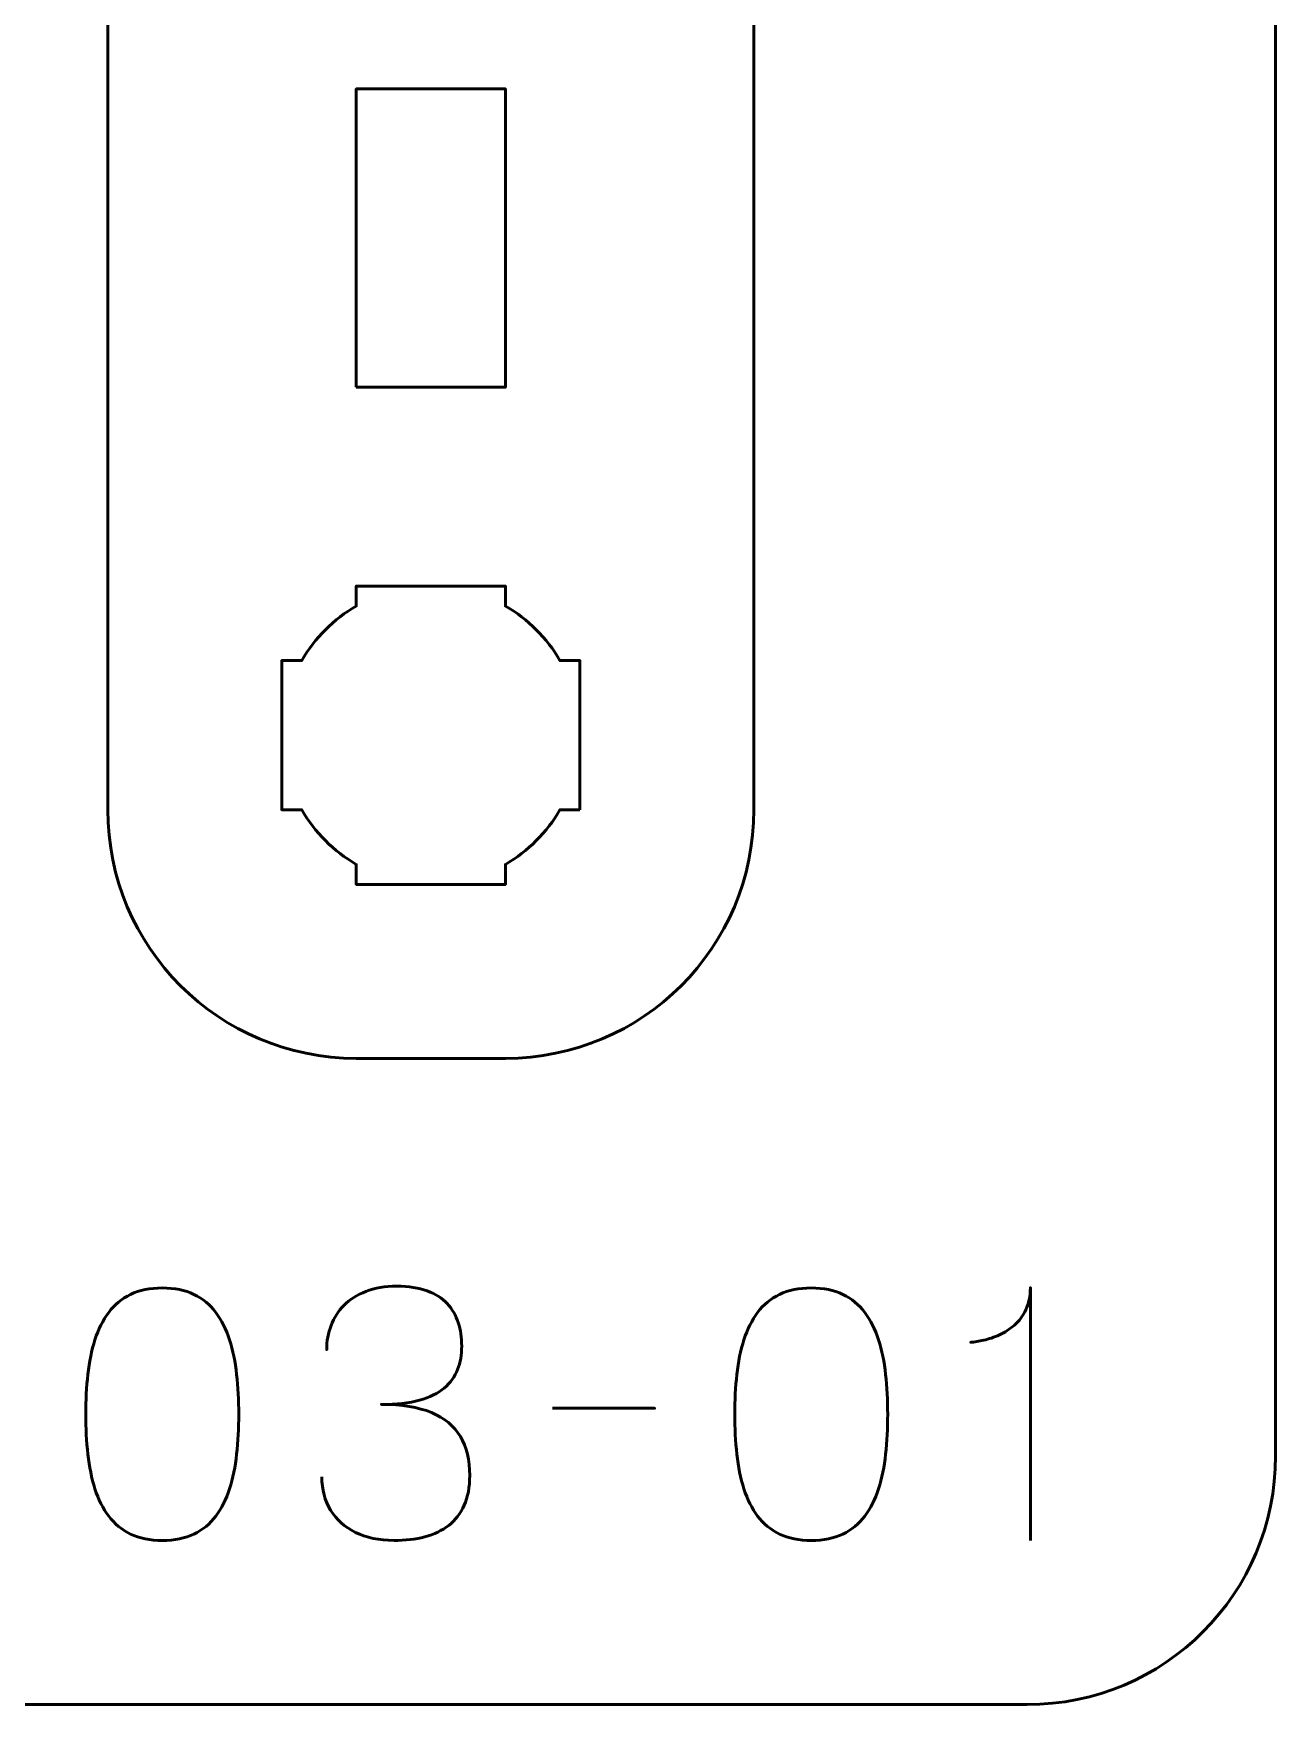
# Model space of a CAD drawing. Header units: centimetres. Extents: x -21 to 0, y -29.7 to 0.
# Drawn here: x -2.5 to 0, y -29.7 to -26.338 of the extents above; entities that cross this region are included whole.
import ezdxf

# ---------------------------------------------------------------- set-up
doc = ezdxf.new("R2010")
doc.units = ezdxf.units.CM
doc.header["$MEASUREMENT"] = 0
doc.layers.add('Layer 1', color=7, linetype='Continuous')

msp = doc.modelspace()

# ---------------------------------------------------------------- linework, layer by layer
at = {"layer": 'Layer 1', "color": 1, "lineweight": 53}
msp.add_open_spline([(-21.00003, -29.19995), (-21.00003, -29.19995), (-21.00003, -5.89992), (-21.00003, -5.89992), (-21.00003, -5.89992), (-21.00003, -5.81709), (-20.93286, -5.74992), (-20.85003, -5.74992), (-20.85003, -5.74992), (-20.7672, -5.74992), (-20.70003, -5.68275), (-20.70003, -5.59992), (-20.70003, -5.59992), (-20.70003, -5.51709), (-20.7672, -5.44992), (-20.85003, -5.44992), (-20.85003, -5.44992), (-20.93286, -5.44992), (-21.00003, -5.38275), (-21.00003, -5.29992), (-21.00003, -5.29992), (-21.00003, -5.21709), (-20.93286, -5.14992), (-20.85003, -5.14992), (-20.85003, -5.14992), (-20.7672, -5.14992), (-20.70003, -5.08275), (-20.70003, -4.99992), (-20.70003, -4.99992), (-20.70003, -4.91709), (-20.7672, -4.84992), (-20.85003, -4.84992), (-20.85003, -4.84992), (-20.93286, -4.84992), (-21.00003, -4.78275), (-21.00003, -4.69992), (-21.00003, -4.69992), (-21.00003, -4.61709), (-20.93286, -4.54992), (-20.85003, -4.54992), (-20.85003, -4.54992), (-20.7672, -4.54992), (-20.70003, -4.48275), (-20.70003, -4.39992), (-20.70003, -4.39992), (-20.70003, -4.31709), (-20.7672, -4.24992), (-20.85003, -4.24992), (-20.85003, -4.24992), (-20.93286, -4.24992), (-21.00003, -4.18275), (-21.00003, -4.09992), (-21.00003, -4.09992), (-21.00003, -4.01709), (-20.93286, -3.94992), (-20.85003, -3.94992), (-20.85003, -3.94992), (-20.7672, -3.94992), (-20.70003, -3.88275), (-20.70003, -3.79992), (-20.70003, -3.79992), (-20.70003, -3.71709), (-20.7672, -3.64992), (-20.85003, -3.64992), (-20.85003, -3.64992), (-20.93286, -3.64992), (-21.00003, -3.58275), (-21.00003, -3.49992), (-21.00003, -3.49992), (-21.00003, -3.41709), (-20.93286, -3.34992), (-20.85003, -3.34992), (-20.85003, -3.34992), (-20.7672, -3.34992), (-20.70003, -3.28275), (-20.70003, -3.19992), (-20.70003, -3.19992), (-20.70003, -3.11709), (-20.7672, -3.04992), (-20.85003, -3.04992), (-20.85003, -3.04992), (-20.93286, -3.04992), (-21.00003, -2.98275), (-21.00003, -2.89992), (-21.00003, -2.89992), (-21.00003, -2.81709), (-20.93286, -2.74992), (-20.85003, -2.74992), (-20.85003, -2.74992), (-20.7672, -2.74992), (-20.70003, -2.68275), (-20.70003, -2.59992), (-20.70003, -2.59992), (-20.70003, -2.51709), (-20.7672, -2.44992), (-20.85003, -2.44992), (-20.85003, -2.44992), (-20.93286, -2.44992), (-21.00003, -2.38275), (-21.00003, -2.29992), (-21.00003, -2.29992), (-21.00003, -2.21709), (-20.93286, -2.14992), (-20.85003, -2.14992), (-20.85003, -2.14992), (-20.7672, -2.14992), (-20.70003, -2.08275), (-20.70003, -1.99992), (-20.70003, -1.99992), (-20.70003, -1.91709), (-20.7672, -1.84992), (-20.85003, -1.84992), (-20.85003, -1.84992), (-20.93286, -1.84992), (-21.00003, -1.78275), (-21.00003, -1.69992), (-21.00003, -1.69992), (-21.00003, -1.61709), (-20.93286, -1.54992), (-20.85003, -1.54992), (-20.85003, -1.54992), (-20.7672, -1.54992), (-20.70003, -1.48275), (-20.70003, -1.39992), (-20.70003, -1.39992), (-20.70003, -1.31709), (-20.7672, -1.24992), (-20.85003, -1.24992), (-20.85003, -1.24992), (-20.93286, -1.24992), (-21.00003, -1.18275), (-21.00003, -1.09992), (-21.00003, -1.09992), (-21.00003, -1.09992), (-21.00003, -0.49992), (-21.00003, -0.49992), (-21.00003, -0.49992), (-21.00003, -0.22295), (-20.77694, 0.00004), (-20.49994, 0.00004), (-20.49994, 0.00004), (-20.49994, 0.00004), (-0.50008, 0.00004), (-0.50008, 0.00004), (-0.50008, 0.00004), (-0.22294, 0.00004), (0.00002, -0.22295), (0.00002, -0.49992), (0.00002, -0.49992), (0.00002, -0.49992), (0.00002, -29.19995), (0.00002, -29.19995), (0.00002, -29.19995), (0.00002, -29.47695), (-0.22294, -29.70004), (-0.50008, -29.70004), (-0.50008, -29.70004), (-0.50008, -29.70004), (-20.49994, -29.70004), (-20.49994, -29.70004), (-20.49994, -29.70004), (-20.77694, -29.70004), (-21.00003, -29.47695), (-21.00003, -29.19995)], degree=3, knots=[0, 0, 0, 0, 0.0243902, 0.0243902, 0.0243902, 0.0243902, 0.0487805, 0.0487805, 0.0487805, 0.0487805, 0.0731707, 0.0731707, 0.0731707, 0.0731707, 0.097561, 0.097561, 0.097561, 0.097561, 0.1219512, 0.1219512, 0.1219512, 0.1219512, 0.1463415, 0.1463415, 0.1463415, 0.1463415, 0.1707317, 0.1707317, 0.1707317, 0.1707317, 0.195122, 0.195122, 0.195122, 0.195122, 0.2195122, 0.2195122, 0.2195122, 0.2195122, 0.2439024, 0.2439024, 0.2439024, 0.2439024, 0.2682927, 0.2682927, 0.2682927, 0.2682927, 0.2926829, 0.2926829, 0.2926829, 0.2926829, 0.3170732, 0.3170732, 0.3170732, 0.3170732, 0.3414634, 0.3414634, 0.3414634, 0.3414634, 0.3658537, 0.3658537, 0.3658537, 0.3658537, 0.3902439, 0.3902439, 0.3902439, 0.3902439, 0.4146341, 0.4146341, 0.4146341, 0.4146341, 0.4390244, 0.4390244, 0.4390244, 0.4390244, 0.4634146, 0.4634146, 0.4634146, 0.4634146, 0.4878049, 0.4878049, 0.4878049, 0.4878049, 0.5121951, 0.5121951, 0.5121951, 0.5121951, 0.5365854, 0.5365854, 0.5365854, 0.5365854, 0.5609756, 0.5609756, 0.5609756, 0.5609756, 0.5853659, 0.5853659, 0.5853659, 0.5853659, 0.6097561, 0.6097561, 0.6097561, 0.6097561, 0.6341463, 0.6341463, 0.6341463, 0.6341463, 0.6585366, 0.6585366, 0.6585366, 0.6585366, 0.6829268, 0.6829268, 0.6829268, 0.6829268, 0.7073171, 0.7073171, 0.7073171, 0.7073171, 0.7317073, 0.7317073, 0.7317073, 0.7317073, 0.7560976, 0.7560976, 0.7560976, 0.7560976, 0.7804878, 0.7804878, 0.7804878, 0.7804878, 0.804878, 0.804878, 0.804878, 0.804878, 0.8292683, 0.8292683, 0.8292683, 0.8292683, 0.8536585, 0.8536585, 0.8536585, 0.8536585, 0.8780488, 0.8780488, 0.8780488, 0.8780488, 0.902439, 0.902439, 0.902439, 0.902439, 0.9268293, 0.9268293, 0.9268293, 0.9268293, 0.9512195, 0.9512195, 0.9512195, 0.9512195, 0.9756098, 0.9756098, 0.9756098, 0.9756098, 1, 1, 1, 1], dxfattribs=at)
at = {"layer": 'Layer 1', "color": 3, "lineweight": 53}
msp.add_open_spline([(-2.35001, -27.89994), (-2.35001, -27.89994), (-2.35001, -23.60007), (-2.35001, -23.60007), (-2.35001, -23.60007), (-2.35001, -23.32293), (-2.12692, -23.09997), (-1.84992, -23.09997), (-1.84992, -23.09997), (-1.84992, -23.09997), (-1.54991, -23.09997), (-1.54991, -23.09997), (-1.54991, -23.09997), (-1.27295, -23.09997), (-1.04999, -23.32293), (-1.04999, -23.60007), (-1.04999, -23.60007), (-1.04999, -23.60007), (-1.04999, -27.89994), (-1.04999, -27.89994), (-1.04999, -27.89994), (-1.04999, -28.17694), (-1.27295, -28.40003), (-1.54991, -28.40003), (-1.54991, -28.40003), (-1.54991, -28.40003), (-1.84992, -28.40003), (-1.84992, -28.40003), (-1.84992, -28.40003), (-2.12692, -28.40003), (-2.35001, -28.17694), (-2.35001, -27.89994)], degree=3, knots=[0, 0, 0, 0, 0.125, 0.125, 0.125, 0.125, 0.25, 0.25, 0.25, 0.25, 0.375, 0.375, 0.375, 0.375, 0.5, 0.5, 0.5, 0.5, 0.625, 0.625, 0.625, 0.625, 0.75, 0.75, 0.75, 0.75, 0.875, 0.875, 0.875, 0.875, 1, 1, 1, 1], dxfattribs=at)
at = {"layer": 'Layer 1', "lineweight": 53}
for points, knots in [([(-1.84992, -27.04999), (-1.84992, -27.04999), (-1.84992, -26.44998), (-1.84992, -26.44998), (-1.84992, -26.44998), (-1.84992, -26.44998), (-1.54991, -26.44998), (-1.54991, -26.44998), (-1.54991, -26.44998), (-1.54991, -26.44998), (-1.54991, -27.04999), (-1.54991, -27.04999), (-1.54991, -27.04999), (-1.54991, -27.04999), (-1.84992, -27.04999), (-1.84992, -27.04999)], [0, 0, 0, 0, 0.25, 0.25, 0.25, 0.25, 0.5, 0.5, 0.5, 0.5, 0.75, 0.75, 0.75, 0.75, 1, 1, 1, 1]), ([(-1.39998, -27.89994), (-1.39998, -27.89994), (-1.44009, -27.89994), (-1.44009, -27.89994), (-1.44009, -27.89994), (-1.46641, -27.94555), (-1.50444, -27.98347), (-1.54991, -28.00979), (-1.54991, -28.00979), (-1.54991, -28.00979), (-1.54991, -28.05001), (-1.54991, -28.05001), (-1.54991, -28.05001), (-1.54991, -28.05001), (-1.69999, -28.05001), (-1.69999, -28.05001), (-1.69999, -28.05001), (-1.69999, -28.05001), (-1.84992, -28.05001), (-1.84992, -28.05001), (-1.84992, -28.05001), (-1.84992, -28.05001), (-1.84992, -28.00979), (-1.84992, -28.00979), (-1.84992, -28.00979), (-1.89553, -27.98347), (-1.93345, -27.94555), (-1.95977, -27.89994), (-1.95977, -27.89994), (-1.95977, -27.89994), (-1.99999, -27.89994), (-1.99999, -27.89994), (-1.99999, -27.89994), (-1.99999, -27.89994), (-1.99999, -27.75001), (-1.99999, -27.75001), (-1.99999, -27.75001), (-1.99999, -27.75001), (-1.99999, -27.59993), (-1.99999, -27.59993), (-1.99999, -27.59993), (-1.99999, -27.59993), (-1.95977, -27.59993), (-1.95977, -27.59993), (-1.95977, -27.59993), (-1.93345, -27.55446), (-1.89553, -27.51643), (-1.84992, -27.49011), (-1.84992, -27.49011), (-1.84992, -27.49011), (-1.84992, -27.45), (-1.84992, -27.45), (-1.84992, -27.45), (-1.84992, -27.45), (-1.69999, -27.45), (-1.69999, -27.45), (-1.69999, -27.45), (-1.69999, -27.45), (-1.54991, -27.45), (-1.54991, -27.45), (-1.54991, -27.45), (-1.54991, -27.45), (-1.54991, -27.49011), (-1.54991, -27.49011), (-1.54991, -27.49011), (-1.50444, -27.51643), (-1.46641, -27.55446), (-1.44009, -27.59993), (-1.44009, -27.59993), (-1.44009, -27.59993), (-1.39998, -27.59993), (-1.39998, -27.59993), (-1.39998, -27.59993), (-1.39998, -27.59993), (-1.39998, -27.75001), (-1.39998, -27.75001), (-1.39998, -27.75001), (-1.39998, -27.75001), (-1.39998, -27.89994), (-1.39998, -27.89994)], [0, 0, 0, 0, 0.05, 0.05, 0.05, 0.05, 0.1, 0.1, 0.1, 0.1, 0.15, 0.15, 0.15, 0.15, 0.2, 0.2, 0.2, 0.2, 0.25, 0.25, 0.25, 0.25, 0.3, 0.3, 0.3, 0.3, 0.35, 0.35, 0.35, 0.35, 0.4, 0.4, 0.4, 0.4, 0.45, 0.45, 0.45, 0.45, 0.5, 0.5, 0.5, 0.5, 0.55, 0.55, 0.55, 0.55, 0.6, 0.6, 0.6, 0.6, 0.65, 0.65, 0.65, 0.65, 0.7, 0.7, 0.7, 0.7, 0.75, 0.75, 0.75, 0.75, 0.8, 0.8, 0.8, 0.8, 0.85, 0.85, 0.85, 0.85, 0.9, 0.9, 0.9, 0.9, 0.95, 0.95, 0.95, 0.95, 1, 1, 1, 1])]:
    msp.add_open_spline(points, degree=3, knots=knots, dxfattribs=at)
at = {"layer": 'Layer 1', "color": 5, "lineweight": 53}
for points, knots in [([(-2.24041, -29.36992), (-2.21571, -29.3698), (-2.19443, -29.36545), (-2.17667, -29.35698), (-2.17667, -29.35698), (-2.15903, -29.34852), (-2.14433, -29.33641), (-2.13257, -29.321), (-2.13257, -29.321), (-2.12093, -29.30548), (-2.11176, -29.28713), (-2.10494, -29.26597), (-2.10494, -29.26597), (-2.09824, -29.2448), (-2.09342, -29.22163), (-2.09071, -29.19623), (-2.09071, -29.19623), (-2.08789, -29.17083), (-2.08648, -29.14414), (-2.0866, -29.11592), (-2.0866, -29.11592), (-2.08648, -29.08781), (-2.08789, -29.06112), (-2.09071, -29.03584), (-2.09071, -29.03584), (-2.09342, -29.01055), (-2.09824, -28.98727), (-2.10494, -28.9661), (-2.10494, -28.9661), (-2.11176, -28.94506), (-2.12093, -28.92671), (-2.13257, -28.91107), (-2.13257, -28.91107), (-2.14433, -28.89555), (-2.15903, -28.88344), (-2.17667, -28.87497), (-2.17667, -28.87497), (-2.19443, -28.86639), (-2.21571, -28.86203), (-2.24041, -28.86192), (-2.24041, -28.86192), (-2.2651, -28.86203), (-2.28639, -28.86639), (-2.30414, -28.87497), (-2.30414, -28.87497), (-2.32178, -28.88344), (-2.33648, -28.89555), (-2.34824, -28.91107), (-2.34824, -28.91107), (-2.35988, -28.92671), (-2.36905, -28.94506), (-2.37587, -28.9661), (-2.37587, -28.9661), (-2.38258, -28.98727), (-2.3874, -29.01055), (-2.3901, -29.03584), (-2.3901, -29.03584), (-2.39293, -29.06112), (-2.39434, -29.08781), (-2.39422, -29.11592), (-2.39422, -29.11592), (-2.39434, -29.14414), (-2.39293, -29.17083), (-2.3901, -29.19623), (-2.3901, -29.19623), (-2.3874, -29.22163), (-2.38258, -29.2448), (-2.37587, -29.26597), (-2.37587, -29.26597), (-2.36905, -29.28713), (-2.35988, -29.30548), (-2.34824, -29.321), (-2.34824, -29.321), (-2.33648, -29.33641), (-2.32178, -29.34852), (-2.30414, -29.35698), (-2.30414, -29.35698), (-2.28639, -29.36545), (-2.2651, -29.3698), (-2.24041, -29.36992)], [0, 0, 0, 0, 0.05, 0.05, 0.05, 0.05, 0.1, 0.1, 0.1, 0.1, 0.15, 0.15, 0.15, 0.15, 0.2, 0.2, 0.2, 0.2, 0.25, 0.25, 0.25, 0.25, 0.3, 0.3, 0.3, 0.3, 0.35, 0.35, 0.35, 0.35, 0.4, 0.4, 0.4, 0.4, 0.45, 0.45, 0.45, 0.45, 0.5, 0.5, 0.5, 0.5, 0.55, 0.55, 0.55, 0.55, 0.6, 0.6, 0.6, 0.6, 0.65, 0.65, 0.65, 0.65, 0.7, 0.7, 0.7, 0.7, 0.75, 0.75, 0.75, 0.75, 0.8, 0.8, 0.8, 0.8, 0.85, 0.85, 0.85, 0.85, 0.9, 0.9, 0.9, 0.9, 0.95, 0.95, 0.95, 0.95, 1, 1, 1, 1]), ([(-2.24041, -29.36992), (-2.21571, -29.3698), (-2.19443, -29.36545), (-2.17667, -29.35698), (-2.17667, -29.35698), (-2.15903, -29.34852), (-2.14433, -29.33641), (-2.13257, -29.321), (-2.13257, -29.321), (-2.12093, -29.30548), (-2.11176, -29.28713), (-2.10494, -29.26597), (-2.10494, -29.26597), (-2.09824, -29.2448), (-2.09342, -29.22163), (-2.09071, -29.19623), (-2.09071, -29.19623), (-2.08789, -29.17083), (-2.08648, -29.14414), (-2.0866, -29.11592), (-2.0866, -29.11592), (-2.08648, -29.08781), (-2.08789, -29.06112), (-2.09071, -29.03584), (-2.09071, -29.03584), (-2.09342, -29.01055), (-2.09824, -28.98727), (-2.10494, -28.9661), (-2.10494, -28.9661), (-2.11176, -28.94506), (-2.12093, -28.92671), (-2.13257, -28.91107), (-2.13257, -28.91107), (-2.14433, -28.89555), (-2.15903, -28.88344), (-2.17667, -28.87497), (-2.17667, -28.87497), (-2.19443, -28.86639), (-2.21571, -28.86203), (-2.24041, -28.86192), (-2.24041, -28.86192), (-2.2651, -28.86203), (-2.28639, -28.86639), (-2.30414, -28.87497), (-2.30414, -28.87497), (-2.32178, -28.88344), (-2.33648, -28.89555), (-2.34824, -28.91107), (-2.34824, -28.91107), (-2.35988, -28.92671), (-2.36905, -28.94506), (-2.37587, -28.9661), (-2.37587, -28.9661), (-2.38258, -28.98727), (-2.3874, -29.01055), (-2.3901, -29.03584), (-2.3901, -29.03584), (-2.39293, -29.06112), (-2.39434, -29.08781), (-2.39422, -29.11592), (-2.39422, -29.11592), (-2.39434, -29.14414), (-2.39293, -29.17083), (-2.3901, -29.19623), (-2.3901, -29.19623), (-2.3874, -29.22163), (-2.38258, -29.2448), (-2.37587, -29.26597), (-2.37587, -29.26597), (-2.36905, -29.28713), (-2.35988, -29.30548), (-2.34824, -29.321), (-2.34824, -29.321), (-2.33648, -29.33641), (-2.32178, -29.34852), (-2.30414, -29.35698), (-2.30414, -29.35698), (-2.28639, -29.36545), (-2.2651, -29.3698), (-2.24041, -29.36992)], [0, 0, 0, 0, 0.05, 0.05, 0.05, 0.05, 0.1, 0.1, 0.1, 0.1, 0.15, 0.15, 0.15, 0.15, 0.2, 0.2, 0.2, 0.2, 0.25, 0.25, 0.25, 0.25, 0.3, 0.3, 0.3, 0.3, 0.35, 0.35, 0.35, 0.35, 0.4, 0.4, 0.4, 0.4, 0.45, 0.45, 0.45, 0.45, 0.5, 0.5, 0.5, 0.5, 0.55, 0.55, 0.55, 0.55, 0.6, 0.6, 0.6, 0.6, 0.65, 0.65, 0.65, 0.65, 0.7, 0.7, 0.7, 0.7, 0.75, 0.75, 0.75, 0.75, 0.8, 0.8, 0.8, 0.8, 0.85, 0.85, 0.85, 0.85, 0.9, 0.9, 0.9, 0.9, 0.95, 0.95, 0.95, 0.95, 1, 1, 1, 1]), ([(-1.91938, -29.24221), (-1.91926, -29.26761), (-1.91338, -29.28972), (-1.90174, -29.30889), (-1.90174, -29.30889), (-1.8901, -29.32794), (-1.87352, -29.34287), (-1.85188, -29.35357), (-1.85188, -29.35357), (-1.83024, -29.36428), (-1.80426, -29.36968), (-1.77403, -29.36992), (-1.77403, -29.36992), (-1.75134, -29.36992), (-1.73076, -29.36757), (-1.71206, -29.36263), (-1.71206, -29.36263), (-1.69348, -29.35769), (-1.67749, -29.35005), (-1.66397, -29.33958), (-1.66397, -29.33958), (-1.65044, -29.32912), (-1.6401, -29.31559), (-1.63269, -29.29913), (-1.63269, -29.29913), (-1.6254, -29.28255), (-1.62175, -29.26267), (-1.62163, -29.23939), (-1.62163, -29.23939), (-1.62152, -29.20835), (-1.62787, -29.18212), (-1.64045, -29.16084), (-1.64045, -29.16084), (-1.65303, -29.13955), (-1.67255, -29.12356), (-1.69877, -29.11263), (-1.69877, -29.11263), (-1.725, -29.10169), (-1.75863, -29.09616), (-1.79943, -29.09616), (-1.79943, -29.09616), (-1.76898, -29.09628), (-1.74346, -29.09346), (-1.72265, -29.0877), (-1.72265, -29.0877), (-1.70195, -29.08193), (-1.68537, -29.07382), (-1.6729, -29.06324), (-1.6729, -29.06324), (-1.66044, -29.05277), (-1.65138, -29.04031), (-1.64598, -29.02596), (-1.64598, -29.02596), (-1.64045, -29.01173), (-1.63774, -28.99609), (-1.63786, -28.97904), (-1.63786, -28.97904), (-1.63774, -28.96199), (-1.6401, -28.94623), (-1.6448, -28.93165), (-1.6448, -28.93165), (-1.64939, -28.91707), (-1.65691, -28.90425), (-1.66714, -28.89331), (-1.66714, -28.89331), (-1.67737, -28.88238), (-1.6909, -28.87379), (-1.70748, -28.86768), (-1.70748, -28.86768), (-1.72417, -28.86156), (-1.74452, -28.85851), (-1.76839, -28.85839), (-1.76839, -28.85839), (-1.79214, -28.85851), (-1.81296, -28.86203), (-1.8306, -28.86885), (-1.8306, -28.86885), (-1.84835, -28.87568), (-1.86293, -28.88497), (-1.87469, -28.89684), (-1.87469, -28.89684), (-1.88634, -28.90872), (-1.89504, -28.92224), (-1.9008, -28.93753), (-1.9008, -28.93753), (-1.90668, -28.95282), (-1.9095, -28.96904), (-1.9095, -28.9861), (-1.9095, -28.9861), (-1.9095, -28.96904), (-1.90668, -28.95282), (-1.9008, -28.93753), (-1.9008, -28.93753), (-1.89504, -28.92224), (-1.88634, -28.90872), (-1.87469, -28.89684), (-1.87469, -28.89684), (-1.86293, -28.88497), (-1.84835, -28.87568), (-1.8306, -28.86885), (-1.8306, -28.86885), (-1.81296, -28.86203), (-1.79214, -28.85851), (-1.76839, -28.85839), (-1.76839, -28.85839), (-1.74452, -28.85851), (-1.72417, -28.86156), (-1.70748, -28.86768), (-1.70748, -28.86768), (-1.6909, -28.87379), (-1.67737, -28.88238), (-1.66714, -28.89331), (-1.66714, -28.89331), (-1.65691, -28.90425), (-1.64939, -28.91707), (-1.6448, -28.93165), (-1.6448, -28.93165), (-1.6401, -28.94623), (-1.63774, -28.96199), (-1.63786, -28.97904), (-1.63786, -28.97904), (-1.63774, -28.99609), (-1.64045, -29.01173), (-1.64598, -29.02596), (-1.64598, -29.02596), (-1.65138, -29.04031), (-1.66044, -29.05277), (-1.6729, -29.06324), (-1.6729, -29.06324), (-1.68537, -29.07382), (-1.70195, -29.08193), (-1.72265, -29.0877), (-1.72265, -29.0877), (-1.74346, -29.09346), (-1.76898, -29.09628), (-1.79943, -29.09616), (-1.79943, -29.09616), (-1.75863, -29.09616), (-1.725, -29.10169), (-1.69877, -29.11263), (-1.69877, -29.11263), (-1.67255, -29.12356), (-1.65303, -29.13955), (-1.64045, -29.16084), (-1.64045, -29.16084), (-1.62787, -29.18212), (-1.62152, -29.20835), (-1.62163, -29.23939), (-1.62163, -29.23939), (-1.62175, -29.26267), (-1.6254, -29.28255), (-1.63269, -29.29913), (-1.63269, -29.29913), (-1.6401, -29.31559), (-1.65044, -29.32912), (-1.66397, -29.33958), (-1.66397, -29.33958), (-1.67749, -29.35005), (-1.69348, -29.35769), (-1.71206, -29.36263), (-1.71206, -29.36263), (-1.73076, -29.36757), (-1.75134, -29.36992), (-1.77403, -29.36992), (-1.77403, -29.36992), (-1.80426, -29.36968), (-1.83024, -29.36428), (-1.85188, -29.35357), (-1.85188, -29.35357), (-1.87352, -29.34287), (-1.8901, -29.32794), (-1.90174, -29.30889), (-1.90174, -29.30889), (-1.91338, -29.28972), (-1.91926, -29.26761), (-1.91938, -29.24221)], [0, 0, 0, 0, 0.0227273, 0.0227273, 0.0227273, 0.0227273, 0.0454545, 0.0454545, 0.0454545, 0.0454545, 0.0681818, 0.0681818, 0.0681818, 0.0681818, 0.0909091, 0.0909091, 0.0909091, 0.0909091, 0.1136364, 0.1136364, 0.1136364, 0.1136364, 0.1363636, 0.1363636, 0.1363636, 0.1363636, 0.1590909, 0.1590909, 0.1590909, 0.1590909, 0.1818182, 0.1818182, 0.1818182, 0.1818182, 0.2045455, 0.2045455, 0.2045455, 0.2045455, 0.2272727, 0.2272727, 0.2272727, 0.2272727, 0.25, 0.25, 0.25, 0.25, 0.2727273, 0.2727273, 0.2727273, 0.2727273, 0.2954545, 0.2954545, 0.2954545, 0.2954545, 0.3181818, 0.3181818, 0.3181818, 0.3181818, 0.3409091, 0.3409091, 0.3409091, 0.3409091, 0.3636364, 0.3636364, 0.3636364, 0.3636364, 0.3863636, 0.3863636, 0.3863636, 0.3863636, 0.4090909, 0.4090909, 0.4090909, 0.4090909, 0.4318182, 0.4318182, 0.4318182, 0.4318182, 0.4545455, 0.4545455, 0.4545455, 0.4545455, 0.4772727, 0.4772727, 0.4772727, 0.4772727, 0.5, 0.5, 0.5, 0.5, 0.5227273, 0.5227273, 0.5227273, 0.5227273, 0.5454545, 0.5454545, 0.5454545, 0.5454545, 0.5681818, 0.5681818, 0.5681818, 0.5681818, 0.5909091, 0.5909091, 0.5909091, 0.5909091, 0.6136364, 0.6136364, 0.6136364, 0.6136364, 0.6363636, 0.6363636, 0.6363636, 0.6363636, 0.6590909, 0.6590909, 0.6590909, 0.6590909, 0.6818182, 0.6818182, 0.6818182, 0.6818182, 0.7045455, 0.7045455, 0.7045455, 0.7045455, 0.7272727, 0.7272727, 0.7272727, 0.7272727, 0.75, 0.75, 0.75, 0.75, 0.7727273, 0.7727273, 0.7727273, 0.7727273, 0.7954545, 0.7954545, 0.7954545, 0.7954545, 0.8181818, 0.8181818, 0.8181818, 0.8181818, 0.8409091, 0.8409091, 0.8409091, 0.8409091, 0.8636364, 0.8636364, 0.8636364, 0.8636364, 0.8863636, 0.8863636, 0.8863636, 0.8863636, 0.9090909, 0.9090909, 0.9090909, 0.9090909, 0.9318182, 0.9318182, 0.9318182, 0.9318182, 0.9545455, 0.9545455, 0.9545455, 0.9545455, 0.9772727, 0.9772727, 0.9772727, 0.9772727, 1, 1, 1, 1]), ([(-0.93442, -29.36992), (-0.90972, -29.3698), (-0.88844, -29.36545), (-0.87068, -29.35698), (-0.87068, -29.35698), (-0.85304, -29.34852), (-0.83834, -29.33641), (-0.82658, -29.321), (-0.82658, -29.321), (-0.81494, -29.30548), (-0.80577, -29.28713), (-0.79895, -29.26597), (-0.79895, -29.26597), (-0.79225, -29.2448), (-0.78743, -29.22163), (-0.78472, -29.19623), (-0.78472, -29.19623), (-0.7819, -29.17083), (-0.78049, -29.14414), (-0.78061, -29.11592), (-0.78061, -29.11592), (-0.78049, -29.08781), (-0.7819, -29.06112), (-0.78472, -29.03584), (-0.78472, -29.03584), (-0.78743, -29.01055), (-0.79225, -28.98727), (-0.79895, -28.9661), (-0.79895, -28.9661), (-0.80577, -28.94506), (-0.81494, -28.92671), (-0.82658, -28.91107), (-0.82658, -28.91107), (-0.83834, -28.89555), (-0.85304, -28.88344), (-0.87068, -28.87497), (-0.87068, -28.87497), (-0.88844, -28.86639), (-0.90972, -28.86203), (-0.93442, -28.86192), (-0.93442, -28.86192), (-0.95911, -28.86203), (-0.9804, -28.86639), (-0.99815, -28.87497), (-0.99815, -28.87497), (-1.01579, -28.88344), (-1.03049, -28.89555), (-1.04225, -28.91107), (-1.04225, -28.91107), (-1.05389, -28.92671), (-1.06306, -28.94506), (-1.06988, -28.9661), (-1.06988, -28.9661), (-1.07659, -28.98727), (-1.08141, -29.01055), (-1.08411, -29.03584), (-1.08411, -29.03584), (-1.08694, -29.06112), (-1.08835, -29.08781), (-1.08823, -29.11592), (-1.08823, -29.11592), (-1.08835, -29.14414), (-1.08694, -29.17083), (-1.08411, -29.19623), (-1.08411, -29.19623), (-1.08141, -29.22163), (-1.07659, -29.2448), (-1.06988, -29.26597), (-1.06988, -29.26597), (-1.06306, -29.28713), (-1.05389, -29.30548), (-1.04225, -29.321), (-1.04225, -29.321), (-1.03049, -29.33641), (-1.01579, -29.34852), (-0.99815, -29.35698), (-0.99815, -29.35698), (-0.9804, -29.36545), (-0.95911, -29.3698), (-0.93442, -29.36992)], [0, 0, 0, 0, 0.05, 0.05, 0.05, 0.05, 0.1, 0.1, 0.1, 0.1, 0.15, 0.15, 0.15, 0.15, 0.2, 0.2, 0.2, 0.2, 0.25, 0.25, 0.25, 0.25, 0.3, 0.3, 0.3, 0.3, 0.35, 0.35, 0.35, 0.35, 0.4, 0.4, 0.4, 0.4, 0.45, 0.45, 0.45, 0.45, 0.5, 0.5, 0.5, 0.5, 0.55, 0.55, 0.55, 0.55, 0.6, 0.6, 0.6, 0.6, 0.65, 0.65, 0.65, 0.65, 0.7, 0.7, 0.7, 0.7, 0.75, 0.75, 0.75, 0.75, 0.8, 0.8, 0.8, 0.8, 0.85, 0.85, 0.85, 0.85, 0.9, 0.9, 0.9, 0.9, 0.95, 0.95, 0.95, 0.95, 1, 1, 1, 1]), ([(-0.93442, -29.36992), (-0.90972, -29.3698), (-0.88844, -29.36545), (-0.87068, -29.35698), (-0.87068, -29.35698), (-0.85304, -29.34852), (-0.83834, -29.33641), (-0.82658, -29.321), (-0.82658, -29.321), (-0.81494, -29.30548), (-0.80577, -29.28713), (-0.79895, -29.26597), (-0.79895, -29.26597), (-0.79225, -29.2448), (-0.78743, -29.22163), (-0.78472, -29.19623), (-0.78472, -29.19623), (-0.7819, -29.17083), (-0.78049, -29.14414), (-0.78061, -29.11592), (-0.78061, -29.11592), (-0.78049, -29.08781), (-0.7819, -29.06112), (-0.78472, -29.03584), (-0.78472, -29.03584), (-0.78743, -29.01055), (-0.79225, -28.98727), (-0.79895, -28.9661), (-0.79895, -28.9661), (-0.80577, -28.94506), (-0.81494, -28.92671), (-0.82658, -28.91107), (-0.82658, -28.91107), (-0.83834, -28.89555), (-0.85304, -28.88344), (-0.87068, -28.87497), (-0.87068, -28.87497), (-0.88844, -28.86639), (-0.90972, -28.86203), (-0.93442, -28.86192), (-0.93442, -28.86192), (-0.95911, -28.86203), (-0.9804, -28.86639), (-0.99815, -28.87497), (-0.99815, -28.87497), (-1.01579, -28.88344), (-1.03049, -28.89555), (-1.04225, -28.91107), (-1.04225, -28.91107), (-1.05389, -28.92671), (-1.06306, -28.94506), (-1.06988, -28.9661), (-1.06988, -28.9661), (-1.07659, -28.98727), (-1.08141, -29.01055), (-1.08411, -29.03584), (-1.08411, -29.03584), (-1.08694, -29.06112), (-1.08835, -29.08781), (-1.08823, -29.11592), (-1.08823, -29.11592), (-1.08835, -29.14414), (-1.08694, -29.17083), (-1.08411, -29.19623), (-1.08411, -29.19623), (-1.08141, -29.22163), (-1.07659, -29.2448), (-1.06988, -29.26597), (-1.06988, -29.26597), (-1.06306, -29.28713), (-1.05389, -29.30548), (-1.04225, -29.321), (-1.04225, -29.321), (-1.03049, -29.33641), (-1.01579, -29.34852), (-0.99815, -29.35698), (-0.99815, -29.35698), (-0.9804, -29.36545), (-0.95911, -29.3698), (-0.93442, -29.36992)], [0, 0, 0, 0, 0.05, 0.05, 0.05, 0.05, 0.1, 0.1, 0.1, 0.1, 0.15, 0.15, 0.15, 0.15, 0.2, 0.2, 0.2, 0.2, 0.25, 0.25, 0.25, 0.25, 0.3, 0.3, 0.3, 0.3, 0.35, 0.35, 0.35, 0.35, 0.4, 0.4, 0.4, 0.4, 0.45, 0.45, 0.45, 0.45, 0.5, 0.5, 0.5, 0.5, 0.55, 0.55, 0.55, 0.55, 0.6, 0.6, 0.6, 0.6, 0.65, 0.65, 0.65, 0.65, 0.7, 0.7, 0.7, 0.7, 0.75, 0.75, 0.75, 0.75, 0.8, 0.8, 0.8, 0.8, 0.85, 0.85, 0.85, 0.85, 0.9, 0.9, 0.9, 0.9, 0.95, 0.95, 0.95, 0.95, 1, 1, 1, 1]), ([(-0.49344, -29.36992), (-0.49344, -29.36992), (-0.49344, -28.86121), (-0.49344, -28.86121), (-0.49344, -28.86121), (-0.49356, -28.8785), (-0.49662, -28.89331), (-0.5025, -28.90566), (-0.5025, -28.90566), (-0.50826, -28.91813), (-0.5159, -28.92836), (-0.52531, -28.93659), (-0.52531, -28.93659), (-0.53472, -28.94482), (-0.54483, -28.95141), (-0.55565, -28.95634), (-0.55565, -28.95634), (-0.56647, -28.96117), (-0.57694, -28.96481), (-0.58705, -28.96705), (-0.58705, -28.96705), (-0.59728, -28.9694), (-0.60598, -28.97081), (-0.61339, -28.97128), (-0.61339, -28.97128), (-0.60598, -28.97081), (-0.59728, -28.9694), (-0.58705, -28.96705), (-0.58705, -28.96705), (-0.57694, -28.96481), (-0.56647, -28.96117), (-0.55565, -28.95634), (-0.55565, -28.95634), (-0.54483, -28.95141), (-0.53472, -28.94482), (-0.52531, -28.93659), (-0.52531, -28.93659), (-0.5159, -28.92836), (-0.50826, -28.91813), (-0.5025, -28.90566), (-0.5025, -28.90566), (-0.49662, -28.89331), (-0.49356, -28.8785), (-0.49344, -28.86121), (-0.49344, -28.86121), (-0.49344, -28.86121), (-0.49344, -29.36992), (-0.49344, -29.36992)], [0, 0, 0, 0, 0.0833333, 0.0833333, 0.0833333, 0.0833333, 0.1666667, 0.1666667, 0.1666667, 0.1666667, 0.25, 0.25, 0.25, 0.25, 0.3333333, 0.3333333, 0.3333333, 0.3333333, 0.4166667, 0.4166667, 0.4166667, 0.4166667, 0.5, 0.5, 0.5, 0.5, 0.5833333, 0.5833333, 0.5833333, 0.5833333, 0.6666667, 0.6666667, 0.6666667, 0.6666667, 0.75, 0.75, 0.75, 0.75, 0.8333333, 0.8333333, 0.8333333, 0.8333333, 0.9166667, 0.9166667, 0.9166667, 0.9166667, 1, 1, 1, 1]), ([(-1.45512, -29.10392), (-1.45512, -29.10392), (-1.2498, -29.10392), (-1.2498, -29.10392), (-1.2498, -29.10392), (-1.2498, -29.10392), (-1.45512, -29.10392), (-1.45512, -29.10392)], [0, 0, 0, 0, 0.5, 0.5, 0.5, 0.5, 1, 1, 1, 1])]:
    msp.add_open_spline(points, degree=3, knots=knots, dxfattribs=at)

doc.saveas('drawing.dxf')
